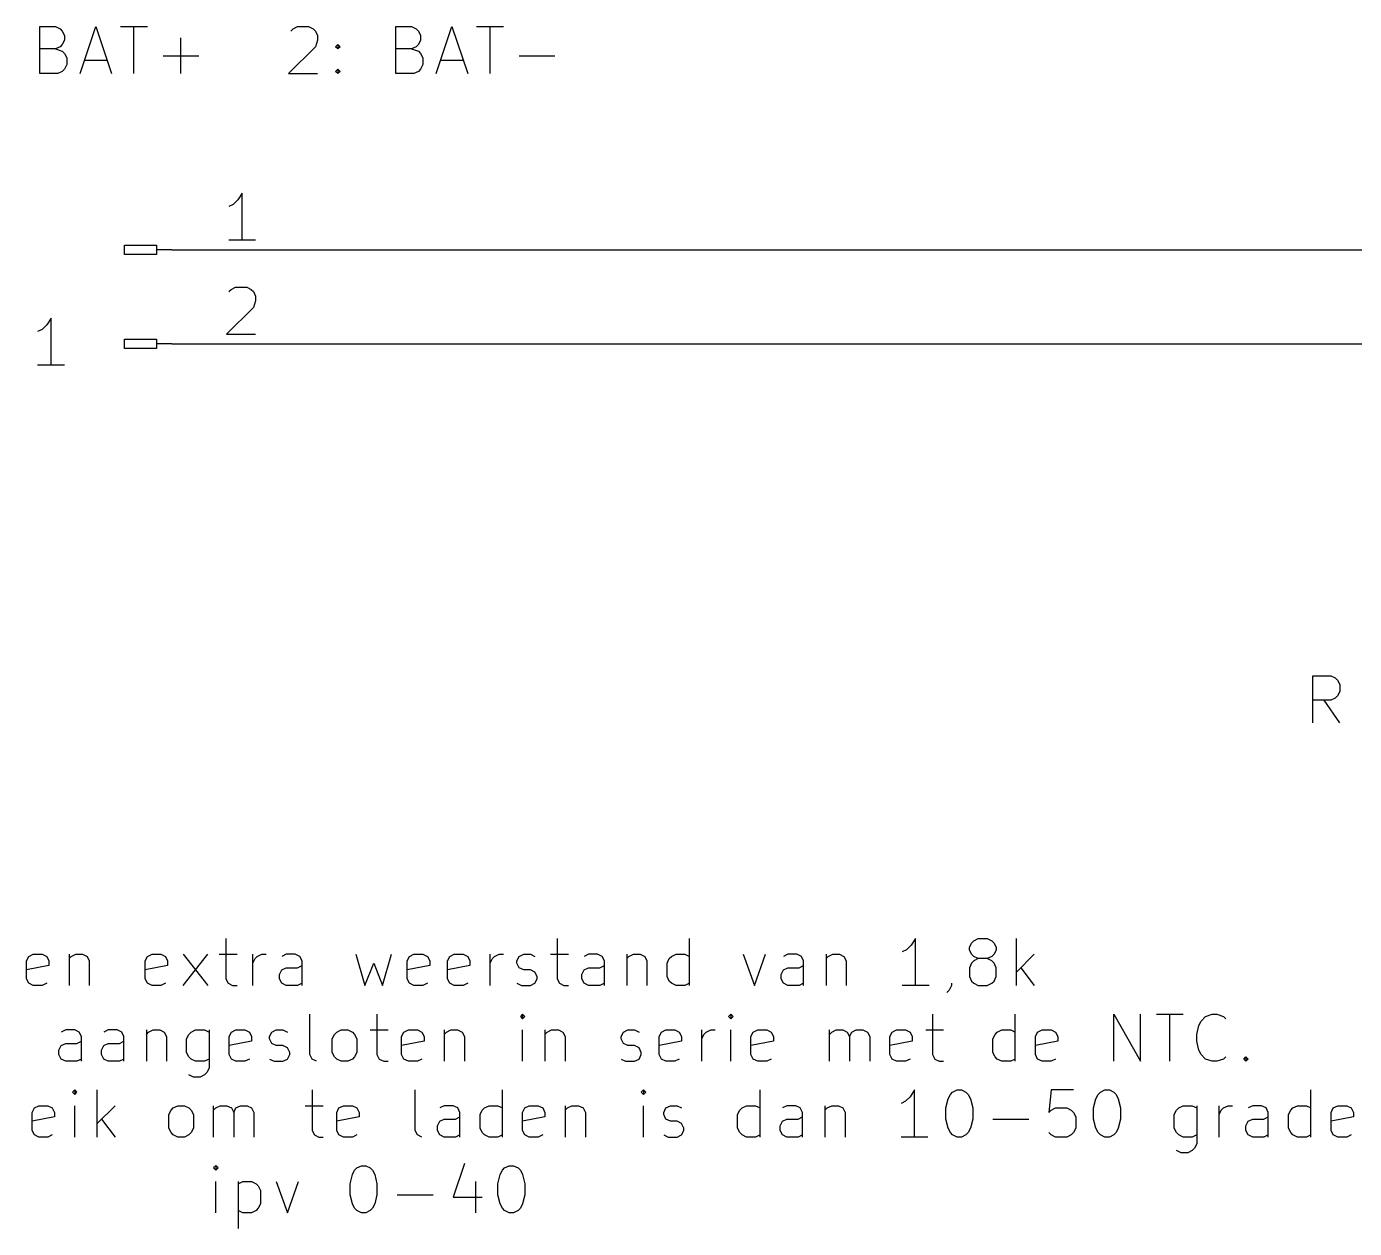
# Model space of a CAD drawing. Extents: x 0.4 to 11.3, y -7.9 to -0.4.
# Drawn here: x 2.646 to 4.057, y -5.59 to -4.313 of the extents above; entities that cross this region are included whole.
import ezdxf

# ---------------------------------------------------------------- set-up
doc = ezdxf.new("R2010")
doc.units = 0
doc.header["$MEASUREMENT"] = 0
for name, color, linetype in [('BLUE3', 171, 'CONTINUOUS'), ('CYAN2', 4, 'CONTINUOUS'), ('GREEN2', 3, 'CONTINUOUS'), ('RED2', 1, 'CONTINUOUS')]:
    doc.layers.add(name, color=color, linetype=linetype)

msp = doc.modelspace()

# ---------------------------------------------------------------- linework, layer by layer
at = {"layer": 'BLUE3', "linetype": 'CONTINUOUS'}
for p, q in [((2.8576, -5.2822), (2.8576, -5.3251)), ((3.21, -5.2822), (3.21, -5.3251)), ((3.3505, -5.3322), (3.3505, -5.2822)), ((3.5814, -5.2941), (3.5767, -5.2965)), ((3.5862, -5.2894), (3.5814, -5.2941)), ((3.5909, -5.2822), (3.5862, -5.2894)), ((3.5909, -5.3322), (3.5909, -5.2822)), ((3.6481, -5.2917), (3.6505, -5.287)), ((3.6481, -5.2941), (3.6481, -5.2917)), ((3.6505, -5.2989), (3.6481, -5.2941)), ((3.6505, -5.287), (3.6529, -5.2846)), ((3.6529, -5.2846), (3.6576, -5.2822)), ((3.6576, -5.2822), (3.6671, -5.2822)), ((3.6671, -5.2822), (3.6719, -5.2846)), ((3.6719, -5.2846), (3.6743, -5.287)), ((3.6743, -5.287), (3.6767, -5.2917)), ((3.6767, -5.2941), (3.6743, -5.2989)), ((3.6767, -5.2917), (3.6767, -5.2941)), ((3.6981, -5.3322), (3.6981, -5.2822)), ((2.6457, -5.306), (2.6481, -5.3013)), ((2.6457, -5.3251), (2.6457, -5.306)), ((2.6481, -5.3013), (2.6529, -5.2989)), ((2.6529, -5.2989), (2.6624, -5.2989)), ((2.6624, -5.2989), (2.6671, -5.3013)), ((2.6671, -5.3013), (2.6695, -5.306)), ((2.6695, -5.306), (2.6695, -5.3108)), ((2.691, -5.2989), (2.691, -5.3322)), ((2.691, -5.3036), (2.6933, -5.3013)), ((2.6933, -5.3013), (2.6981, -5.2989)), ((2.6981, -5.2989), (2.7052, -5.2989)), ((2.7052, -5.2989), (2.71, -5.3013)), ((2.71, -5.3013), (2.7124, -5.306)), ((2.7124, -5.306), (2.7124, -5.3322)), ((2.7719, -5.306), (2.7743, -5.3013)), ((2.7719, -5.3251), (2.7719, -5.306)), ((2.7743, -5.3013), (2.7791, -5.2989)), ((2.7791, -5.2989), (2.7886, -5.2989)), ((2.7886, -5.2989), (2.7933, -5.3013)), ((2.7933, -5.3013), (2.7957, -5.306)), ((2.7957, -5.306), (2.7957, -5.3108)), ((2.8124, -5.3322), (2.8386, -5.2989)), ((2.8124, -5.2989), (2.8386, -5.3322)), ((2.8505, -5.2989), (2.8695, -5.2989)), ((2.8862, -5.3322), (2.8862, -5.2989)), ((2.8862, -5.3084), (2.8886, -5.3036)), ((2.8886, -5.3036), (2.891, -5.3013)), ((2.891, -5.3013), (2.8957, -5.2989)), ((2.8957, -5.2989), (2.9005, -5.2989)), ((2.9219, -5.2989), (2.9171, -5.3013)), ((2.9314, -5.2989), (2.9219, -5.2989)), ((2.9362, -5.3013), (2.9314, -5.2989)), ((2.9386, -5.306), (2.9362, -5.3013)), ((2.9386, -5.3322), (2.9386, -5.306)), ((2.9957, -5.2989), (3.0052, -5.3322)), ((3.0243, -5.3322), (3.0338, -5.2989)), ((3.0505, -5.306), (3.0529, -5.3013)), ((3.0505, -5.3251), (3.0505, -5.306)), ((3.0529, -5.3013), (3.0576, -5.2989)), ((3.0576, -5.2989), (3.0671, -5.2989)), ((3.0671, -5.2989), (3.0719, -5.3013)), ((3.0719, -5.3013), (3.0743, -5.306)), ((3.0743, -5.306), (3.0743, -5.3108)), ((3.0933, -5.306), (3.0957, -5.3013)), ((3.0933, -5.3251), (3.0933, -5.306)), ((3.0957, -5.3013), (3.1005, -5.2989)), ((3.1005, -5.2989), (3.11, -5.2989)), ((3.11, -5.2989), (3.1148, -5.3013)), ((3.1148, -5.3013), (3.1171, -5.306)), ((3.1171, -5.306), (3.1171, -5.3108)), ((3.1386, -5.3322), (3.1386, -5.2989)), ((3.1386, -5.3084), (3.141, -5.3036)), ((3.141, -5.3036), (3.1433, -5.3013)), ((3.1433, -5.3013), (3.1481, -5.2989)), ((3.1481, -5.2989), (3.1529, -5.2989)), ((3.1671, -5.306), (3.1695, -5.3013)), ((3.1671, -5.3084), (3.1671, -5.306)), ((3.1695, -5.3013), (3.1743, -5.2989)), ((3.1743, -5.2989), (3.1814, -5.2989)), ((3.1814, -5.2989), (3.1862, -5.3013)), ((3.2029, -5.2989), (3.2219, -5.2989)), ((3.2433, -5.2989), (3.2386, -5.3013)), ((3.2529, -5.2989), (3.2433, -5.2989)), ((3.2576, -5.3013), (3.2529, -5.2989)), ((3.26, -5.306), (3.2576, -5.3013)), ((3.26, -5.3322), (3.26, -5.306)), ((3.2838, -5.2989), (3.2838, -5.3322)), ((3.2838, -5.3036), (3.2862, -5.3013)), ((3.2862, -5.3013), (3.291, -5.2989)), ((3.291, -5.2989), (3.2981, -5.2989)), ((3.2981, -5.2989), (3.3029, -5.3013)), ((3.3029, -5.3013), (3.3052, -5.306)), ((3.3052, -5.306), (3.3052, -5.3322)), ((3.3267, -5.3084), (3.329, -5.3036)), ((3.329, -5.3036), (3.3314, -5.3013)), ((3.3314, -5.3013), (3.3362, -5.2989)), ((3.3362, -5.2989), (3.3457, -5.2989)), ((3.3457, -5.2989), (3.3505, -5.3013)), ((3.4076, -5.2989), (3.4195, -5.3322)), ((3.4195, -5.3322), (3.4314, -5.2989)), ((3.4552, -5.2989), (3.4505, -5.3013)), ((3.4648, -5.2989), (3.4552, -5.2989)), ((3.4695, -5.3013), (3.4648, -5.2989)), ((3.4719, -5.306), (3.4695, -5.3013)), ((3.4719, -5.3322), (3.4719, -5.306)), ((3.4957, -5.2989), (3.4957, -5.3322)), ((3.4957, -5.3036), (3.4981, -5.3013)), ((3.4981, -5.3013), (3.5029, -5.2989)), ((3.5029, -5.2989), (3.51, -5.2989)), ((3.51, -5.2989), (3.5148, -5.3013)), ((3.5148, -5.3013), (3.5171, -5.306)), ((3.5171, -5.306), (3.5171, -5.3322)), ((3.6529, -5.3013), (3.6505, -5.2989)), ((3.6529, -5.306), (3.6505, -5.3084)), ((3.6576, -5.3036), (3.6529, -5.3013)), ((3.6576, -5.3036), (3.6529, -5.306)), ((3.6671, -5.3036), (3.6576, -5.3036)), ((3.6719, -5.3013), (3.6671, -5.3036)), ((3.6719, -5.306), (3.6671, -5.3036)), ((3.6743, -5.2989), (3.6719, -5.3013)), ((3.6743, -5.3084), (3.6719, -5.306)), ((3.7171, -5.2989), (3.6981, -5.3179)), ((2.6695, -5.3108), (2.6457, -5.3156)), ((2.7957, -5.3108), (2.7719, -5.3156)), ((2.9148, -5.3203), (2.9171, -5.3156)), ((2.9148, -5.3251), (2.9148, -5.3203)), ((2.9171, -5.3156), (2.9219, -5.3132)), ((2.9219, -5.3132), (2.9338, -5.3132)), ((2.9338, -5.3132), (2.9386, -5.3108)), ((3.0052, -5.3322), (3.0148, -5.3084)), ((3.0148, -5.3084), (3.0243, -5.3322)), ((3.0743, -5.3108), (3.0505, -5.3156)), ((3.1171, -5.3108), (3.0933, -5.3156)), ((3.1695, -5.3132), (3.1671, -5.3084)), ((3.1743, -5.3156), (3.1695, -5.3132)), ((3.1814, -5.3156), (3.1743, -5.3156)), ((3.1862, -5.3179), (3.1814, -5.3156)), ((3.1886, -5.3227), (3.1862, -5.3179)), ((3.2362, -5.3203), (3.2386, -5.3156)), ((3.2362, -5.3251), (3.2362, -5.3203)), ((3.2386, -5.3156), (3.2433, -5.3132)), ((3.2433, -5.3132), (3.2552, -5.3132)), ((3.2552, -5.3132), (3.26, -5.3108)), ((3.3267, -5.3227), (3.3267, -5.3084)), ((3.4481, -5.3203), (3.4505, -5.3156)), ((3.4481, -5.3251), (3.4481, -5.3203)), ((3.4505, -5.3156), (3.4552, -5.3132)), ((3.4552, -5.3132), (3.4671, -5.3132)), ((3.4671, -5.3132), (3.4719, -5.3108)), ((3.6505, -5.3084), (3.6481, -5.3132)), ((3.6481, -5.3132), (3.6481, -5.3227)), ((3.6767, -5.3132), (3.6743, -5.3084)), ((3.6767, -5.3227), (3.6767, -5.3132)), ((3.7029, -5.3132), (3.7171, -5.3322)), ((2.6481, -5.3298), (2.6457, -5.3251)), ((2.6529, -5.3322), (2.6481, -5.3298)), ((2.6624, -5.3322), (2.6529, -5.3322)), ((2.6671, -5.3298), (2.6624, -5.3322)), ((2.7743, -5.3298), (2.7719, -5.3251)), ((2.7791, -5.3322), (2.7743, -5.3298)), ((2.7886, -5.3322), (2.7791, -5.3322)), ((2.7933, -5.3298), (2.7886, -5.3322)), ((2.8576, -5.3251), (2.86, -5.3298)), ((2.86, -5.3298), (2.8648, -5.3322)), ((2.8648, -5.3322), (2.8695, -5.3322)), ((2.9171, -5.3298), (2.9148, -5.3251)), ((2.9219, -5.3322), (2.9171, -5.3298)), ((2.9338, -5.3322), (2.9219, -5.3322)), ((2.9386, -5.3298), (2.9338, -5.3322)), ((3.0529, -5.3298), (3.0505, -5.3251)), ((3.0576, -5.3322), (3.0529, -5.3298)), ((3.0671, -5.3322), (3.0576, -5.3322)), ((3.0719, -5.3298), (3.0671, -5.3322)), ((3.0957, -5.3298), (3.0933, -5.3251)), ((3.1005, -5.3322), (3.0957, -5.3298)), ((3.11, -5.3322), (3.1005, -5.3322)), ((3.1148, -5.3298), (3.11, -5.3322)), ((3.1671, -5.3298), (3.1719, -5.3322)), ((3.1719, -5.3322), (3.1814, -5.3322)), ((3.1814, -5.3322), (3.1862, -5.3298)), ((3.1862, -5.3298), (3.1886, -5.3251)), ((3.1886, -5.3251), (3.1886, -5.3227)), ((3.21, -5.3251), (3.2124, -5.3298)), ((3.2124, -5.3298), (3.2171, -5.3322)), ((3.2171, -5.3322), (3.2219, -5.3322)), ((3.2386, -5.3298), (3.2362, -5.3251)), ((3.2433, -5.3322), (3.2386, -5.3298)), ((3.2552, -5.3322), (3.2433, -5.3322)), ((3.26, -5.3298), (3.2552, -5.3322)), ((3.329, -5.3275), (3.3267, -5.3227)), ((3.3314, -5.3298), (3.329, -5.3275)), ((3.3362, -5.3322), (3.3314, -5.3298)), ((3.3457, -5.3322), (3.3362, -5.3322)), ((3.3505, -5.3298), (3.3457, -5.3322)), ((3.4505, -5.3298), (3.4481, -5.3251)), ((3.4552, -5.3322), (3.4505, -5.3298)), ((3.4671, -5.3322), (3.4552, -5.3322)), ((3.4719, -5.3298), (3.4671, -5.3322)), ((3.6052, -5.3322), (3.5767, -5.3322)), ((3.629, -5.3322), (3.6267, -5.337)), ((3.629, -5.3298), (3.629, -5.3322)), ((3.6481, -5.3227), (3.6505, -5.3275)), ((3.6505, -5.3275), (3.6529, -5.3298)), ((3.6529, -5.3298), (3.6576, -5.3322)), ((3.6576, -5.3322), (3.6671, -5.3322)), ((3.6671, -5.3322), (3.6719, -5.3298)), ((3.6719, -5.3298), (3.6743, -5.3275)), ((3.6743, -5.3275), (3.6767, -5.3227)), ((3.6267, -5.337), (3.6243, -5.3394)), ((2.9469, -5.4056), (2.9469, -5.3627)), ((3.0183, -5.3627), (3.0183, -5.4056)), ((3.1731, -5.3627), (3.1707, -5.3651)), ((3.1755, -5.3651), (3.1731, -5.3627)), ((3.1731, -5.3627), (3.1731, -5.3675)), ((3.3945, -5.3627), (3.3921, -5.3651)), ((3.3969, -5.3651), (3.3945, -5.3627)), ((3.3945, -5.3627), (3.3945, -5.3675)), ((3.6088, -5.3627), (3.6088, -5.4056)), ((3.6969, -5.4127), (3.6969, -5.3627)), ((3.8017, -5.4127), (3.8017, -5.3627)), ((3.8017, -5.3627), (3.8302, -5.4127)), ((3.8302, -5.4127), (3.8302, -5.3627)), ((3.8469, -5.3627), (3.8755, -5.3627)), ((3.8612, -5.4127), (3.8612, -5.3627)), ((3.8993, -5.3651), (3.9064, -5.3627)), ((3.9064, -5.3627), (3.9112, -5.3627)), ((3.9112, -5.3627), (3.9183, -5.3651)), ((3.1707, -5.3651), (3.1731, -5.3675)), ((3.1731, -5.3675), (3.1755, -5.3651)), ((3.3921, -5.3651), (3.3945, -5.3675)), ((3.3945, -5.3675), (3.3969, -5.3651)), ((3.8898, -5.3841), (3.8921, -5.3746)), ((3.8921, -5.3746), (3.8945, -5.3699)), ((3.8945, -5.3699), (3.8993, -5.3651)), ((3.9183, -5.3651), (3.9207, -5.3675)), ((2.6874, -5.3794), (2.6826, -5.3818)), ((2.6969, -5.3794), (2.6874, -5.3794)), ((2.7017, -5.3818), (2.6969, -5.3794)), ((2.6993, -5.3937), (2.704, -5.3913)), ((2.704, -5.3865), (2.7017, -5.3818)), ((2.704, -5.4127), (2.704, -5.3865)), ((2.7326, -5.3794), (2.7279, -5.3818)), ((2.7421, -5.3794), (2.7326, -5.3794)), ((2.7469, -5.3818), (2.7421, -5.3794)), ((2.7445, -5.3937), (2.7493, -5.3913)), ((2.7493, -5.3865), (2.7469, -5.3818)), ((2.7493, -5.4127), (2.7493, -5.3865)), ((2.7731, -5.3794), (2.7731, -5.4127)), ((2.7731, -5.3841), (2.7755, -5.3818)), ((2.7755, -5.3818), (2.7802, -5.3794)), ((2.7802, -5.3794), (2.7874, -5.3794)), ((2.7874, -5.3794), (2.7921, -5.3818)), ((2.7921, -5.3818), (2.7945, -5.3865)), ((2.7945, -5.3865), (2.7945, -5.4127)), ((2.8159, -5.3889), (2.8183, -5.3841)), ((2.8159, -5.4032), (2.8159, -5.3889)), ((2.8183, -5.3841), (2.8207, -5.3818)), ((2.8207, -5.3818), (2.8255, -5.3794)), ((2.8255, -5.3794), (2.835, -5.3794)), ((2.835, -5.3794), (2.8398, -5.3818)), ((2.8398, -5.3794), (2.8398, -5.4199)), ((2.8612, -5.3865), (2.8636, -5.3818)), ((2.8612, -5.4056), (2.8612, -5.3865)), ((2.885, -5.3913), (2.8612, -5.396)), ((2.8636, -5.3818), (2.8683, -5.3794)), ((2.8683, -5.3794), (2.8779, -5.3794)), ((2.8779, -5.3794), (2.8826, -5.3818)), ((2.8826, -5.3818), (2.885, -5.3865)), ((2.885, -5.3865), (2.885, -5.3913)), ((2.904, -5.3865), (2.9064, -5.3818)), ((2.904, -5.3889), (2.904, -5.3865)), ((2.9064, -5.3937), (2.904, -5.3889)), ((2.9064, -5.3818), (2.9112, -5.3794)), ((2.9112, -5.3794), (2.9183, -5.3794)), ((2.9183, -5.3794), (2.9231, -5.3818)), ((2.9707, -5.3889), (2.9731, -5.3841)), ((2.9707, -5.4032), (2.9707, -5.3889)), ((2.9731, -5.3841), (2.9755, -5.3818)), ((2.9755, -5.3818), (2.9802, -5.3794)), ((2.9802, -5.3794), (2.9874, -5.3794)), ((2.9874, -5.3794), (2.9921, -5.3818)), ((2.9921, -5.3818), (2.9945, -5.3841)), ((2.9945, -5.3841), (2.9969, -5.3889)), ((2.9969, -5.3889), (2.9969, -5.4032)), ((3.0112, -5.3794), (3.0302, -5.3794)), ((3.0445, -5.3865), (3.0469, -5.3818)), ((3.0445, -5.4056), (3.0445, -5.3865)), ((3.0683, -5.3913), (3.0445, -5.396)), ((3.0469, -5.3818), (3.0517, -5.3794)), ((3.0517, -5.3794), (3.0612, -5.3794)), ((3.0612, -5.3794), (3.0659, -5.3818)), ((3.0659, -5.3818), (3.0683, -5.3865)), ((3.0683, -5.3865), (3.0683, -5.3913)), ((3.0898, -5.3794), (3.0898, -5.4127)), ((3.0898, -5.3841), (3.0921, -5.3818)), ((3.0921, -5.3818), (3.0969, -5.3794)), ((3.0969, -5.3794), (3.104, -5.3794)), ((3.104, -5.3794), (3.1088, -5.3818)), ((3.1088, -5.3818), (3.1112, -5.3865)), ((3.1112, -5.3865), (3.1112, -5.4127)), ((3.1731, -5.4127), (3.1731, -5.3794)), ((3.1969, -5.3794), (3.1969, -5.4127)), ((3.1969, -5.3841), (3.1993, -5.3818)), ((3.1993, -5.3818), (3.204, -5.3794)), ((3.204, -5.3794), (3.2112, -5.3794)), ((3.2112, -5.3794), (3.2159, -5.3818)), ((3.2159, -5.3818), (3.2183, -5.3865)), ((3.2183, -5.3865), (3.2183, -5.4127)), ((3.2778, -5.3865), (3.2802, -5.3818)), ((3.2778, -5.3889), (3.2778, -5.3865)), ((3.2802, -5.3937), (3.2778, -5.3889)), ((3.2802, -5.3818), (3.285, -5.3794)), ((3.285, -5.3794), (3.2921, -5.3794)), ((3.2921, -5.3794), (3.2969, -5.3818)), ((3.3183, -5.3865), (3.3207, -5.3818)), ((3.3183, -5.4056), (3.3183, -5.3865)), ((3.3421, -5.3913), (3.3183, -5.396)), ((3.3207, -5.3818), (3.3255, -5.3794)), ((3.3255, -5.3794), (3.335, -5.3794)), ((3.335, -5.3794), (3.3397, -5.3818)), ((3.3397, -5.3818), (3.3421, -5.3865)), ((3.3421, -5.3865), (3.3421, -5.3913)), ((3.3636, -5.4127), (3.3636, -5.3794)), ((3.3636, -5.3889), (3.3659, -5.3841)), ((3.3659, -5.3841), (3.3683, -5.3818)), ((3.3683, -5.3818), (3.3731, -5.3794)), ((3.3731, -5.3794), (3.3778, -5.3794)), ((3.3945, -5.4127), (3.3945, -5.3794)), ((3.4159, -5.3865), (3.4183, -5.3818)), ((3.4159, -5.4056), (3.4159, -5.3865)), ((3.4398, -5.3913), (3.4159, -5.396)), ((3.4183, -5.3818), (3.4231, -5.3794)), ((3.4231, -5.3794), (3.4326, -5.3794)), ((3.4326, -5.3794), (3.4374, -5.3818)), ((3.4374, -5.3818), (3.4398, -5.3865)), ((3.4398, -5.3865), (3.4398, -5.3913)), ((3.4993, -5.4127), (3.4993, -5.3794)), ((3.4993, -5.3841), (3.5017, -5.3818)), ((3.5017, -5.3818), (3.5064, -5.3794)), ((3.5064, -5.3794), (3.5136, -5.3794)), ((3.5136, -5.3794), (3.5183, -5.3818)), ((3.5183, -5.3818), (3.5207, -5.3865)), ((3.5207, -5.3865), (3.5231, -5.3818)), ((3.5207, -5.3865), (3.5207, -5.4127)), ((3.5231, -5.3818), (3.5278, -5.3794)), ((3.5278, -5.3794), (3.535, -5.3794)), ((3.535, -5.3794), (3.5398, -5.3818)), ((3.5398, -5.3818), (3.5421, -5.3865)), ((3.5421, -5.3865), (3.5421, -5.4127)), ((3.5636, -5.3865), (3.5659, -5.3818)), ((3.5636, -5.4056), (3.5636, -5.3865)), ((3.5874, -5.3913), (3.5636, -5.396)), ((3.5659, -5.3818), (3.5707, -5.3794)), ((3.5707, -5.3794), (3.5802, -5.3794)), ((3.5802, -5.3794), (3.585, -5.3818)), ((3.585, -5.3818), (3.5874, -5.3865)), ((3.5874, -5.3865), (3.5874, -5.3913)), ((3.6017, -5.3794), (3.6207, -5.3794)), ((3.6731, -5.3889), (3.6755, -5.3841)), ((3.6731, -5.4032), (3.6731, -5.3889)), ((3.6755, -5.3841), (3.6778, -5.3818)), ((3.6778, -5.3818), (3.6826, -5.3794)), ((3.6826, -5.3794), (3.6921, -5.3794)), ((3.6921, -5.3794), (3.6969, -5.3818)), ((3.7183, -5.3865), (3.7207, -5.3818)), ((3.7183, -5.4056), (3.7183, -5.3865)), ((3.7421, -5.3913), (3.7183, -5.396)), ((3.7207, -5.3818), (3.7255, -5.3794)), ((3.7255, -5.3794), (3.735, -5.3794)), ((3.735, -5.3794), (3.7397, -5.3818)), ((3.7397, -5.3818), (3.7421, -5.3865)), ((3.7421, -5.3865), (3.7421, -5.3913)), ((3.8898, -5.3913), (3.8898, -5.3841)), ((3.8921, -5.4008), (3.8898, -5.3913)), ((2.6802, -5.4008), (2.6826, -5.396)), ((2.6802, -5.4056), (2.6802, -5.4008)), ((2.6826, -5.4103), (2.6802, -5.4056)), ((2.6826, -5.396), (2.6874, -5.3937)), ((2.6874, -5.3937), (2.6993, -5.3937)), ((2.7255, -5.4008), (2.7279, -5.396)), ((2.7255, -5.4056), (2.7255, -5.4008)), ((2.7279, -5.4103), (2.7255, -5.4056)), ((2.7279, -5.396), (2.7326, -5.3937)), ((2.7326, -5.3937), (2.7445, -5.3937)), ((2.8183, -5.408), (2.8159, -5.4032)), ((2.8636, -5.4103), (2.8612, -5.4056)), ((2.9112, -5.396), (2.9064, -5.3937)), ((2.9183, -5.396), (2.9112, -5.396)), ((2.9231, -5.3984), (2.9183, -5.396)), ((2.9255, -5.4032), (2.9231, -5.3984)), ((2.9231, -5.4103), (2.9255, -5.4056)), ((2.9255, -5.4056), (2.9255, -5.4032)), ((2.9493, -5.4103), (2.9469, -5.4056)), ((2.9731, -5.408), (2.9707, -5.4032)), ((2.9969, -5.4032), (2.9945, -5.408)), ((3.0183, -5.4056), (3.0207, -5.4103)), ((3.0469, -5.4103), (3.0445, -5.4056)), ((3.285, -5.396), (3.2802, -5.3937)), ((3.2921, -5.396), (3.285, -5.396)), ((3.2969, -5.3984), (3.2921, -5.396)), ((3.2993, -5.4032), (3.2969, -5.3984)), ((3.2969, -5.4103), (3.2993, -5.4056)), ((3.2993, -5.4056), (3.2993, -5.4032)), ((3.3207, -5.4103), (3.3183, -5.4056)), ((3.4183, -5.4103), (3.4159, -5.4056)), ((3.5659, -5.4103), (3.5636, -5.4056)), ((3.6088, -5.4056), (3.6112, -5.4103)), ((3.6755, -5.408), (3.6731, -5.4032)), ((3.7207, -5.4103), (3.7183, -5.4056)), ((3.8945, -5.4056), (3.8921, -5.4008)), ((3.8993, -5.4103), (3.8945, -5.4056)), ((2.6874, -5.4127), (2.6826, -5.4103)), ((2.6993, -5.4127), (2.6874, -5.4127)), ((2.704, -5.4103), (2.6993, -5.4127)), ((2.7326, -5.4127), (2.7279, -5.4103)), ((2.7445, -5.4127), (2.7326, -5.4127)), ((2.7493, -5.4103), (2.7445, -5.4127)), ((2.8207, -5.4103), (2.8183, -5.408)), ((2.8255, -5.4127), (2.8207, -5.4103)), ((2.835, -5.4127), (2.8255, -5.4127)), ((2.8398, -5.4103), (2.835, -5.4127)), ((2.8398, -5.4199), (2.8374, -5.4246)), ((2.8683, -5.4127), (2.8636, -5.4103)), ((2.8779, -5.4127), (2.8683, -5.4127)), ((2.8826, -5.4103), (2.8779, -5.4127)), ((2.904, -5.4103), (2.9088, -5.4127)), ((2.9088, -5.4127), (2.9183, -5.4127)), ((2.9183, -5.4127), (2.9231, -5.4103)), ((2.954, -5.4127), (2.9493, -5.4103)), ((2.9755, -5.4103), (2.9731, -5.408)), ((2.9802, -5.4127), (2.9755, -5.4103)), ((2.9874, -5.4127), (2.9802, -5.4127)), ((2.9921, -5.4103), (2.9874, -5.4127)), ((2.9945, -5.408), (2.9921, -5.4103)), ((3.0207, -5.4103), (3.0255, -5.4127)), ((3.0255, -5.4127), (3.0302, -5.4127)), ((3.0517, -5.4127), (3.0469, -5.4103)), ((3.0612, -5.4127), (3.0517, -5.4127)), ((3.0659, -5.4103), (3.0612, -5.4127)), ((3.2778, -5.4103), (3.2826, -5.4127)), ((3.2826, -5.4127), (3.2921, -5.4127)), ((3.2921, -5.4127), (3.2969, -5.4103)), ((3.3255, -5.4127), (3.3207, -5.4103)), ((3.335, -5.4127), (3.3255, -5.4127)), ((3.3397, -5.4103), (3.335, -5.4127)), ((3.4231, -5.4127), (3.4183, -5.4103)), ((3.4326, -5.4127), (3.4231, -5.4127)), ((3.4374, -5.4103), (3.4326, -5.4127)), ((3.5707, -5.4127), (3.5659, -5.4103)), ((3.5802, -5.4127), (3.5707, -5.4127)), ((3.585, -5.4103), (3.5802, -5.4127)), ((3.6112, -5.4103), (3.6159, -5.4127)), ((3.6159, -5.4127), (3.6207, -5.4127)), ((3.6778, -5.4103), (3.6755, -5.408)), ((3.6826, -5.4127), (3.6778, -5.4103)), ((3.6921, -5.4127), (3.6826, -5.4127)), ((3.6969, -5.4103), (3.6921, -5.4127)), ((3.7255, -5.4127), (3.7207, -5.4103)), ((3.735, -5.4127), (3.7255, -5.4127)), ((3.7397, -5.4103), (3.735, -5.4127)), ((3.9064, -5.4127), (3.8993, -5.4103)), ((3.9112, -5.4127), (3.9064, -5.4127)), ((3.9183, -5.4103), (3.9112, -5.4127)), ((3.9207, -5.408), (3.9183, -5.4103)), ((3.9398, -5.4103), (3.9421, -5.408)), ((3.9421, -5.4127), (3.9398, -5.4103)), ((3.9421, -5.408), (3.9445, -5.4103)), ((3.9421, -5.408), (3.9421, -5.4127)), ((3.9445, -5.4103), (3.9421, -5.4127)), ((2.8231, -5.4294), (2.8183, -5.427)), ((2.8302, -5.4294), (2.8231, -5.4294)), ((2.835, -5.427), (2.8302, -5.4294)), ((2.8374, -5.4246), (2.835, -5.427)), ((2.6969, -5.4432), (2.6945, -5.4456)), ((2.6945, -5.4456), (2.6969, -5.448)), ((2.6993, -5.4456), (2.6969, -5.4432)), ((2.6969, -5.4432), (2.6969, -5.448)), ((2.6969, -5.448), (2.6993, -5.4456)), ((2.7207, -5.4932), (2.7207, -5.4432)), ((2.9493, -5.4432), (2.9493, -5.4861)), ((3.0588, -5.4861), (3.0588, -5.4432)), ((3.1517, -5.4932), (3.1517, -5.4432)), ((3.3017, -5.4432), (3.2993, -5.4456)), ((3.2993, -5.4456), (3.3017, -5.448)), ((3.304, -5.4456), (3.3017, -5.4432)), ((3.3017, -5.4432), (3.3017, -5.448)), ((3.3017, -5.448), (3.304, -5.4456)), ((3.4255, -5.4932), (3.4255, -5.4432)), ((3.5898, -5.4432), (3.585, -5.4504)), ((3.5898, -5.4932), (3.5898, -5.4432)), ((3.6255, -5.4527), (3.6279, -5.448)), ((3.6279, -5.448), (3.6302, -5.4456)), ((3.6302, -5.4456), (3.635, -5.4432)), ((3.635, -5.4432), (3.6398, -5.4432)), ((3.6398, -5.4432), (3.6445, -5.4456)), ((3.6445, -5.4456), (3.6469, -5.448)), ((3.6469, -5.448), (3.6493, -5.4527)), ((3.735, -5.4432), (3.7326, -5.467)), ((3.7588, -5.4432), (3.735, -5.4432)), ((3.7826, -5.4527), (3.785, -5.448)), ((3.785, -5.448), (3.7874, -5.4456)), ((3.7874, -5.4456), (3.7921, -5.4432)), ((3.7921, -5.4432), (3.7969, -5.4432)), ((3.7969, -5.4432), (3.8017, -5.4456)), ((3.8017, -5.4456), (3.804, -5.448)), ((3.804, -5.448), (3.8064, -5.4527)), ((4.0112, -5.4932), (4.0112, -5.4432)), ((2.6517, -5.467), (2.6541, -5.4623)), ((2.6541, -5.4623), (2.6588, -5.4599)), ((2.6588, -5.4599), (2.6683, -5.4599)), ((2.6683, -5.4599), (2.6731, -5.4623)), ((2.6731, -5.4623), (2.6755, -5.467)), ((2.6969, -5.4932), (2.6969, -5.4599)), ((2.7398, -5.4599), (2.7207, -5.4789)), ((2.7993, -5.4646), (2.8017, -5.4623)), ((2.8017, -5.4623), (2.8064, -5.4599)), ((2.8064, -5.4599), (2.8136, -5.4599)), ((2.8136, -5.4599), (2.8183, -5.4623)), ((2.8183, -5.4623), (2.8207, -5.4646)), ((2.8445, -5.4932), (2.8445, -5.4599)), ((2.8445, -5.4646), (2.8469, -5.4623)), ((2.8469, -5.4623), (2.8517, -5.4599)), ((2.8517, -5.4599), (2.8588, -5.4599)), ((2.8588, -5.4599), (2.8636, -5.4623)), ((2.8636, -5.4623), (2.866, -5.467)), ((2.866, -5.467), (2.8683, -5.4623)), ((2.8683, -5.4623), (2.8731, -5.4599)), ((2.8731, -5.4599), (2.8802, -5.4599)), ((2.8802, -5.4599), (2.885, -5.4623)), ((2.885, -5.4623), (2.8874, -5.467)), ((2.9421, -5.4599), (2.9612, -5.4599)), ((2.9755, -5.467), (2.9779, -5.4623)), ((2.9779, -5.4623), (2.9826, -5.4599)), ((2.9826, -5.4599), (2.9921, -5.4599)), ((2.9921, -5.4599), (2.9969, -5.4623)), ((2.9969, -5.4623), (2.9993, -5.467)), ((3.0898, -5.4599), (3.085, -5.4623)), ((3.0993, -5.4599), (3.0898, -5.4599)), ((3.1041, -5.4623), (3.0993, -5.4599)), ((3.1064, -5.467), (3.1041, -5.4623)), ((3.1302, -5.4646), (3.1326, -5.4623)), ((3.1326, -5.4623), (3.1374, -5.4599)), ((3.1374, -5.4599), (3.1469, -5.4599)), ((3.1469, -5.4599), (3.1517, -5.4623)), ((3.1731, -5.467), (3.1755, -5.4623)), ((3.1755, -5.4623), (3.1802, -5.4599)), ((3.1802, -5.4599), (3.1898, -5.4599)), ((3.1898, -5.4599), (3.1945, -5.4623)), ((3.1945, -5.4623), (3.1969, -5.467)), ((3.2183, -5.4599), (3.2183, -5.4932)), ((3.2183, -5.4646), (3.2207, -5.4623)), ((3.2207, -5.4623), (3.2255, -5.4599)), ((3.2255, -5.4599), (3.2326, -5.4599)), ((3.2326, -5.4599), (3.2374, -5.4623)), ((3.2374, -5.4623), (3.2398, -5.467)), ((3.3017, -5.4932), (3.3017, -5.4599)), ((3.3231, -5.467), (3.3255, -5.4623)), ((3.3255, -5.4623), (3.3302, -5.4599)), ((3.3302, -5.4599), (3.3374, -5.4599)), ((3.3374, -5.4599), (3.3421, -5.4623)), ((3.404, -5.4646), (3.4064, -5.4623)), ((3.4064, -5.4623), (3.4112, -5.4599)), ((3.4112, -5.4599), (3.4207, -5.4599)), ((3.4207, -5.4599), (3.4255, -5.4623)), ((3.454, -5.4599), (3.4493, -5.4623)), ((3.4636, -5.4599), (3.454, -5.4599)), ((3.4683, -5.4623), (3.4636, -5.4599)), ((3.4707, -5.467), (3.4683, -5.4623)), ((3.4945, -5.4599), (3.4945, -5.4932)), ((3.4945, -5.4646), (3.4969, -5.4623)), ((3.4969, -5.4623), (3.5017, -5.4599)), ((3.5017, -5.4599), (3.5088, -5.4599)), ((3.5088, -5.4599), (3.5136, -5.4623)), ((3.5136, -5.4623), (3.5159, -5.467)), ((3.5802, -5.4551), (3.5755, -5.4575)), ((3.585, -5.4504), (3.5802, -5.4551)), ((3.6231, -5.4623), (3.6255, -5.4527)), ((3.6231, -5.4742), (3.6231, -5.4623)), ((3.6493, -5.4527), (3.6517, -5.4623)), ((3.6517, -5.4623), (3.6517, -5.4742)), ((3.735, -5.4646), (3.7398, -5.4623)), ((3.7398, -5.4623), (3.7517, -5.4623)), ((3.7517, -5.4623), (3.7564, -5.4646)), ((3.7802, -5.4623), (3.7826, -5.4527)), ((3.7802, -5.4742), (3.7802, -5.4623)), ((3.8064, -5.4527), (3.8088, -5.4623)), ((3.8088, -5.4623), (3.8088, -5.4742)), ((3.8683, -5.4646), (3.8707, -5.4623)), ((3.8707, -5.4623), (3.8755, -5.4599)), ((3.8755, -5.4599), (3.885, -5.4599)), ((3.885, -5.4599), (3.8898, -5.4623)), ((3.8898, -5.4599), (3.8898, -5.5004)), ((3.9136, -5.4932), (3.9136, -5.4599)), ((3.9159, -5.4646), (3.9183, -5.4623)), ((3.9183, -5.4623), (3.9231, -5.4599)), ((3.9231, -5.4599), (3.9278, -5.4599)), ((3.9493, -5.4599), (3.9445, -5.4623)), ((3.9588, -5.4599), (3.9493, -5.4599)), ((3.9636, -5.4623), (3.9588, -5.4599)), ((3.9659, -5.467), (3.9636, -5.4623)), ((3.9897, -5.4646), (3.9921, -5.4623)), ((3.9921, -5.4623), (3.9969, -5.4599)), ((3.9969, -5.4599), (4.0064, -5.4599)), ((4.0064, -5.4599), (4.0112, -5.4623)), ((4.0326, -5.467), (4.035, -5.4623)), ((4.035, -5.4623), (4.0397, -5.4599)), ((4.0397, -5.4599), (4.0493, -5.4599)), ((4.0493, -5.4599), (4.054, -5.4623)), ((4.054, -5.4623), (4.0564, -5.467)), ((2.6517, -5.4861), (2.6517, -5.467)), ((2.6755, -5.4718), (2.6517, -5.4765)), ((2.6755, -5.467), (2.6755, -5.4718)), ((2.7255, -5.4742), (2.7398, -5.4932)), ((2.7969, -5.4694), (2.7993, -5.4646)), ((2.7969, -5.4837), (2.7969, -5.4694)), ((2.8207, -5.4646), (2.8231, -5.4694)), ((2.8231, -5.4694), (2.8231, -5.4837)), ((2.866, -5.467), (2.866, -5.4932)), ((2.8874, -5.467), (2.8874, -5.4932)), ((2.9755, -5.4861), (2.9755, -5.467)), ((2.9993, -5.4718), (2.9755, -5.4765)), ((2.9993, -5.467), (2.9993, -5.4718)), ((3.0826, -5.4813), (3.085, -5.4765)), ((3.085, -5.4765), (3.0898, -5.4742)), ((3.0898, -5.4742), (3.1017, -5.4742)), ((3.1017, -5.4742), (3.1064, -5.4718)), ((3.1064, -5.4932), (3.1064, -5.467)), ((3.1279, -5.4694), (3.1302, -5.4646)), ((3.1279, -5.4837), (3.1279, -5.4694)), ((3.1731, -5.4861), (3.1731, -5.467)), ((3.1969, -5.4718), (3.1731, -5.4765)), ((3.1969, -5.467), (3.1969, -5.4718)), ((3.2398, -5.467), (3.2398, -5.4932)), ((3.3231, -5.4694), (3.3231, -5.467)), ((3.3255, -5.4742), (3.3231, -5.4694)), ((3.3302, -5.4765), (3.3255, -5.4742)), ((3.3374, -5.4765), (3.3302, -5.4765)), ((3.3421, -5.4789), (3.3374, -5.4765)), ((3.4017, -5.4694), (3.404, -5.4646)), ((3.4017, -5.4837), (3.4017, -5.4694)), ((3.4469, -5.4813), (3.4493, -5.4765)), ((3.4493, -5.4765), (3.454, -5.4742)), ((3.454, -5.4742), (3.466, -5.4742)), ((3.466, -5.4742), (3.4707, -5.4718)), ((3.4707, -5.4932), (3.4707, -5.467)), ((3.5159, -5.467), (3.5159, -5.4932)), ((3.6255, -5.4837), (3.6231, -5.4742)), ((3.6517, -5.4742), (3.6493, -5.4837)), ((3.6731, -5.4742), (3.7112, -5.4742)), ((3.7326, -5.467), (3.735, -5.4646)), ((3.7564, -5.4646), (3.7588, -5.467)), ((3.7588, -5.467), (3.7612, -5.4718)), ((3.7612, -5.4718), (3.7612, -5.4837)), ((3.7826, -5.4837), (3.7802, -5.4742)), ((3.8088, -5.4742), (3.8064, -5.4837)), ((3.8659, -5.4694), (3.8683, -5.4646)), ((3.8659, -5.4837), (3.8659, -5.4694)), ((3.9136, -5.4694), (3.9159, -5.4646)), ((3.9421, -5.4813), (3.9445, -5.4765)), ((3.9445, -5.4765), (3.9493, -5.4742)), ((3.9493, -5.4742), (3.9612, -5.4742)), ((3.9612, -5.4742), (3.9659, -5.4718)), ((3.9659, -5.4932), (3.9659, -5.467)), ((3.9874, -5.4694), (3.9897, -5.4646)), ((3.9874, -5.4837), (3.9874, -5.4694)), ((4.0326, -5.4861), (4.0326, -5.467)), ((4.0564, -5.4718), (4.0326, -5.4765)), ((4.0564, -5.467), (4.0564, -5.4718)), ((2.6541, -5.4908), (2.6517, -5.4861)), ((2.6588, -5.4932), (2.6541, -5.4908)), ((2.6731, -5.4908), (2.6683, -5.4932)), ((2.7993, -5.4884), (2.7969, -5.4837)), ((2.8017, -5.4908), (2.7993, -5.4884)), ((2.8064, -5.4932), (2.8017, -5.4908)), ((2.8183, -5.4908), (2.8136, -5.4932)), ((2.8207, -5.4884), (2.8183, -5.4908)), ((2.8231, -5.4837), (2.8207, -5.4884)), ((2.9493, -5.4861), (2.9517, -5.4908)), ((2.9517, -5.4908), (2.9564, -5.4932)), ((2.9779, -5.4908), (2.9755, -5.4861)), ((2.9826, -5.4932), (2.9779, -5.4908)), ((2.9969, -5.4908), (2.9921, -5.4932)), ((3.0612, -5.4908), (3.0588, -5.4861)), ((3.066, -5.4932), (3.0612, -5.4908)), ((3.0826, -5.4861), (3.0826, -5.4813)), ((3.085, -5.4908), (3.0826, -5.4861)), ((3.0898, -5.4932), (3.085, -5.4908)), ((3.1064, -5.4908), (3.1017, -5.4932)), ((3.1302, -5.4884), (3.1279, -5.4837)), ((3.1326, -5.4908), (3.1302, -5.4884)), ((3.1374, -5.4932), (3.1326, -5.4908)), ((3.1517, -5.4908), (3.1469, -5.4932)), ((3.1755, -5.4908), (3.1731, -5.4861)), ((3.1802, -5.4932), (3.1755, -5.4908)), ((3.1945, -5.4908), (3.1898, -5.4932)), ((3.3231, -5.4908), (3.3279, -5.4932)), ((3.3374, -5.4932), (3.3421, -5.4908)), ((3.3445, -5.4837), (3.3421, -5.4789)), ((3.3421, -5.4908), (3.3445, -5.4861)), ((3.3445, -5.4861), (3.3445, -5.4837)), ((3.404, -5.4884), (3.4017, -5.4837)), ((3.4064, -5.4908), (3.404, -5.4884)), ((3.4112, -5.4932), (3.4064, -5.4908)), ((3.4255, -5.4908), (3.4207, -5.4932)), ((3.4469, -5.4861), (3.4469, -5.4813)), ((3.4493, -5.4908), (3.4469, -5.4861)), ((3.454, -5.4932), (3.4493, -5.4908)), ((3.4707, -5.4908), (3.466, -5.4932)), ((3.6279, -5.4884), (3.6255, -5.4837)), ((3.6302, -5.4908), (3.6279, -5.4884)), ((3.635, -5.4932), (3.6302, -5.4908)), ((3.6445, -5.4908), (3.6398, -5.4932)), ((3.6469, -5.4884), (3.6445, -5.4908)), ((3.6493, -5.4837), (3.6469, -5.4884)), ((3.735, -5.4908), (3.7326, -5.4884)), ((3.7398, -5.4932), (3.735, -5.4908)), ((3.7564, -5.4908), (3.7517, -5.4932)), ((3.7588, -5.4884), (3.7564, -5.4908)), ((3.7612, -5.4837), (3.7588, -5.4884)), ((3.785, -5.4884), (3.7826, -5.4837)), ((3.7874, -5.4908), (3.785, -5.4884)), ((3.7921, -5.4932), (3.7874, -5.4908)), ((3.8017, -5.4908), (3.7969, -5.4932)), ((3.804, -5.4884), (3.8017, -5.4908)), ((3.8064, -5.4837), (3.804, -5.4884)), ((3.8683, -5.4884), (3.8659, -5.4837)), ((3.8707, -5.4908), (3.8683, -5.4884)), ((3.8755, -5.4932), (3.8707, -5.4908)), ((3.8898, -5.4908), (3.885, -5.4932)), ((3.9421, -5.4861), (3.9421, -5.4813)), ((3.9445, -5.4908), (3.9421, -5.4861)), ((3.9493, -5.4932), (3.9445, -5.4908)), ((3.9659, -5.4908), (3.9612, -5.4932)), ((3.9897, -5.4884), (3.9874, -5.4837)), ((3.9921, -5.4908), (3.9897, -5.4884)), ((3.9969, -5.4932), (3.9921, -5.4908)), ((4.0112, -5.4908), (4.0064, -5.4932)), ((4.035, -5.4908), (4.0326, -5.4861)), ((4.0397, -5.4932), (4.035, -5.4908)), ((4.054, -5.4908), (4.0493, -5.4932)), ((2.6683, -5.4932), (2.6588, -5.4932)), ((2.8136, -5.4932), (2.8064, -5.4932)), ((2.9564, -5.4932), (2.9612, -5.4932)), ((2.9921, -5.4932), (2.9826, -5.4932)), ((3.1017, -5.4932), (3.0898, -5.4932)), ((3.1469, -5.4932), (3.1374, -5.4932)), ((3.1898, -5.4932), (3.1802, -5.4932)), ((3.3279, -5.4932), (3.3374, -5.4932)), ((3.4207, -5.4932), (3.4112, -5.4932)), ((3.466, -5.4932), (3.454, -5.4932)), ((3.604, -5.4932), (3.5755, -5.4932)), ((3.6398, -5.4932), (3.635, -5.4932)), ((3.7517, -5.4932), (3.7398, -5.4932)), ((3.7969, -5.4932), (3.7921, -5.4932)), ((3.885, -5.4932), (3.8755, -5.4932)), ((3.8874, -5.5051), (3.885, -5.5075)), ((3.8898, -5.5004), (3.8874, -5.5051)), ((3.9612, -5.4932), (3.9493, -5.4932)), ((4.0064, -5.4932), (3.9969, -5.4932)), ((4.0493, -5.4932), (4.0397, -5.4932)), ((3.8731, -5.5099), (3.8683, -5.5075)), ((3.8802, -5.5099), (3.8731, -5.5099)), ((3.885, -5.5075), (3.8802, -5.5099)), ((2.8469, -5.5237), (2.8445, -5.5261)), ((2.8445, -5.5261), (2.8469, -5.5285)), ((2.8493, -5.5261), (2.8469, -5.5237)), ((2.8469, -5.5237), (2.8469, -5.5285)), ((2.8469, -5.5285), (2.8493, -5.5261)), ((2.9898, -5.5428), (2.9921, -5.5332)), ((2.9921, -5.5332), (2.9945, -5.5285)), ((2.9945, -5.5285), (2.9969, -5.5261)), ((2.9969, -5.5261), (3.0017, -5.5237)), ((3.0017, -5.5237), (3.0064, -5.5237)), ((3.0064, -5.5237), (3.0112, -5.5261)), ((3.0112, -5.5261), (3.0136, -5.5285)), ((3.0136, -5.5285), (3.016, -5.5332)), ((3.016, -5.5332), (3.0183, -5.5428)), ((3.1112, -5.5213), (3.0993, -5.557)), ((3.1469, -5.5428), (3.1493, -5.5332)), ((3.1493, -5.5332), (3.1517, -5.5285)), ((3.1517, -5.5285), (3.154, -5.5261)), ((3.154, -5.5261), (3.1588, -5.5237)), ((3.1588, -5.5237), (3.1636, -5.5237)), ((3.1636, -5.5237), (3.1683, -5.5261)), ((3.1683, -5.5261), (3.1707, -5.5285)), ((3.1707, -5.5285), (3.1731, -5.5332)), ((3.1731, -5.5332), (3.1755, -5.5428)), ((2.8469, -5.5737), (2.8469, -5.5404)), ((2.8707, -5.5404), (2.8707, -5.5904)), ((2.8707, -5.5428), (2.8755, -5.5404)), ((2.8755, -5.5404), (2.885, -5.5404)), ((2.885, -5.5404), (2.8898, -5.5428)), ((2.8898, -5.5428), (2.8921, -5.5451)), ((2.8921, -5.5451), (2.8945, -5.5499)), ((2.9112, -5.5404), (2.9231, -5.5737)), ((2.9231, -5.5737), (2.935, -5.5404)), ((2.9898, -5.5547), (2.9898, -5.5428)), ((3.0183, -5.5428), (3.0183, -5.5547)), ((3.1231, -5.5404), (3.1231, -5.5737)), ((3.1469, -5.5547), (3.1469, -5.5428)), ((3.1755, -5.5428), (3.1755, -5.5547)), ((2.8945, -5.5499), (2.8945, -5.5642)), ((2.9921, -5.5642), (2.9898, -5.5547)), ((3.0183, -5.5547), (3.016, -5.5642)), ((3.0398, -5.5547), (3.0779, -5.5547)), ((3.0993, -5.557), (3.1302, -5.557)), ((3.1493, -5.5642), (3.1469, -5.5547)), ((3.1755, -5.5547), (3.1731, -5.5642)), ((2.8755, -5.5737), (2.8707, -5.5713)), ((2.885, -5.5737), (2.8755, -5.5737)), ((2.8898, -5.5713), (2.885, -5.5737)), ((2.8921, -5.5689), (2.8898, -5.5713)), ((2.8945, -5.5642), (2.8921, -5.5689)), ((2.9945, -5.5689), (2.9921, -5.5642)), ((2.9969, -5.5713), (2.9945, -5.5689)), ((3.0017, -5.5737), (2.9969, -5.5713)), ((3.0064, -5.5737), (3.0017, -5.5737)), ((3.0112, -5.5713), (3.0064, -5.5737)), ((3.0136, -5.5689), (3.0112, -5.5713)), ((3.016, -5.5642), (3.0136, -5.5689)), ((3.1517, -5.5689), (3.1493, -5.5642)), ((3.154, -5.5713), (3.1517, -5.5689)), ((3.1588, -5.5737), (3.154, -5.5713)), ((3.1636, -5.5737), (3.1588, -5.5737)), ((3.1683, -5.5713), (3.1636, -5.5737)), ((3.1707, -5.5689), (3.1683, -5.5713)), ((3.1731, -5.5642), (3.1707, -5.5689))]:
    msp.add_line(p, q, dxfattribs=at)
at = {"layer": 'CYAN2', "linetype": 'CONTINUOUS'}
for p, q in [((2.6599, -4.3628), (2.6599, -4.3128)), ((2.6599, -4.3128), (2.6766, -4.3128)), ((2.6766, -4.3128), (2.6813, -4.3152)), ((2.6813, -4.3152), (2.6837, -4.3176)), ((2.6837, -4.3176), (2.6861, -4.3223)), ((2.7028, -4.3628), (2.7194, -4.3128)), ((2.7194, -4.3128), (2.7361, -4.3628)), ((2.7456, -4.3128), (2.7742, -4.3128)), ((2.7599, -4.3628), (2.7599, -4.3128)), ((2.9266, -4.3176), (2.929, -4.3152)), ((2.929, -4.3152), (2.9337, -4.3128)), ((2.9337, -4.3128), (2.9456, -4.3128)), ((2.9456, -4.3128), (2.9504, -4.3152)), ((2.9504, -4.3152), (2.9528, -4.3176)), ((2.9528, -4.3176), (2.9551, -4.3223)), ((3.0385, -4.3628), (3.0385, -4.3128)), ((3.0385, -4.3128), (3.0551, -4.3128)), ((3.0551, -4.3128), (3.0599, -4.3152)), ((3.0599, -4.3152), (3.0623, -4.3176)), ((3.0623, -4.3176), (3.0647, -4.3223)), ((3.0813, -4.3628), (3.098, -4.3128)), ((3.098, -4.3128), (3.1147, -4.3628)), ((3.1242, -4.3128), (3.1528, -4.3128)), ((3.1385, -4.3628), (3.1385, -4.3128)), ((2.6837, -4.3319), (2.6813, -4.3342)), ((2.6861, -4.3271), (2.6837, -4.3319)), ((2.6861, -4.3223), (2.6861, -4.3271)), ((2.8099, -4.3628), (2.8099, -4.3247)), ((2.9551, -4.3271), (2.9528, -4.3342)), ((2.9551, -4.3223), (2.9551, -4.3271)), ((2.9742, -4.3342), (2.9766, -4.3319)), ((2.9766, -4.3319), (2.979, -4.3342)), ((2.9766, -4.3319), (2.9766, -4.3366)), ((3.0623, -4.3319), (3.0599, -4.3342)), ((3.0647, -4.3271), (3.0623, -4.3319)), ((3.0647, -4.3223), (3.0647, -4.3271)), ((2.6766, -4.3366), (2.6599, -4.3366)), ((2.6813, -4.3342), (2.6766, -4.3366)), ((2.6766, -4.3366), (2.6837, -4.339)), ((2.6837, -4.339), (2.6861, -4.3414)), ((2.6861, -4.3414), (2.6885, -4.3461)), ((2.6885, -4.3461), (2.6885, -4.3533)), ((2.7909, -4.3438), (2.829, -4.3438)), ((2.9528, -4.3342), (2.9242, -4.3628)), ((2.9766, -4.3366), (2.9742, -4.3342)), ((2.979, -4.3342), (2.9766, -4.3366)), ((3.0551, -4.3366), (3.0385, -4.3366)), ((3.0599, -4.3342), (3.0551, -4.3366)), ((3.0551, -4.3366), (3.0623, -4.339)), ((3.0623, -4.339), (3.0647, -4.3414)), ((3.0647, -4.3414), (3.067, -4.3461)), ((3.067, -4.3461), (3.067, -4.3533)), ((3.1694, -4.3438), (3.2075, -4.3438)), ((2.6837, -4.3604), (2.679, -4.3628)), ((2.6861, -4.358), (2.6837, -4.3604)), ((2.6885, -4.3533), (2.6861, -4.358)), ((2.7075, -4.3485), (2.7313, -4.3485)), ((2.9742, -4.3604), (2.9766, -4.358)), ((2.9766, -4.3628), (2.9742, -4.3604)), ((2.9766, -4.358), (2.979, -4.3604)), ((2.9766, -4.358), (2.9766, -4.3628)), ((2.979, -4.3604), (2.9766, -4.3628)), ((3.0623, -4.3604), (3.0575, -4.3628)), ((3.0647, -4.358), (3.0623, -4.3604)), ((3.067, -4.3533), (3.0647, -4.358)), ((3.0861, -4.3485), (3.1099, -4.3485)), ((2.679, -4.3628), (2.6599, -4.3628)), ((2.9242, -4.3628), (2.9551, -4.3628)), ((3.0575, -4.3628), (3.0385, -4.3628)), ((2.6671, -4.63), (2.6623, -4.6347)), ((2.6718, -4.6228), (2.6671, -4.63)), ((2.6718, -4.6728), (2.6718, -4.6228)), ((2.6623, -4.6347), (2.6575, -4.6371)), ((2.6861, -4.6728), (2.6575, -4.6728)), ((4.0133, -5.0528), (4.0133, -5.0028)), ((4.0133, -5.0028), (4.0324, -5.0028)), ((4.0324, -5.0028), (4.0371, -5.0052)), ((4.0371, -5.0052), (4.0395, -5.0076)), ((4.0395, -5.0076), (4.0419, -5.0123)), ((4.0395, -5.0242), (4.0371, -5.0266)), ((4.0419, -5.0195), (4.0395, -5.0242)), ((4.0419, -5.0123), (4.0419, -5.0195)), ((4.0324, -5.029), (4.0133, -5.029)), ((4.0419, -5.0528), (4.0252, -5.029)), ((4.0371, -5.0266), (4.0324, -5.029))]:
    msp.add_line(p, q, dxfattribs=at)
at = {"layer": 'GREEN2', "linetype": 'CONTINUOUS'}
for p, q in [((2.95, -4.55), (4.45, -4.55)), ((2.95, -4.65), (4.45, -4.65))]:
    msp.add_line(p, q, dxfattribs=at)
at = {"layer": 'RED2', "linetype": 'CONTINUOUS'}
for p, q in [((2.8655, -4.5018), (2.8607, -4.5042)), ((2.8702, -4.497), (2.8655, -4.5018)), ((2.875, -4.4899), (2.8702, -4.497)), ((2.875, -4.5399), (2.875, -4.4899)), ((2.75, -4.555), (2.75, -4.545)), ((2.75, -4.545), (2.784, -4.545)), ((2.784, -4.545), (2.784, -4.555)), ((2.8893, -4.5399), (2.8607, -4.5399)), ((2.784, -4.555), (2.75, -4.555)), ((2.8, -4.55), (2.784, -4.55)), ((2.8, -4.55), (2.95, -4.55)), ((2.8607, -4.5946), (2.8631, -4.5923)), ((2.8631, -4.5923), (2.8679, -4.5899)), ((2.8679, -4.5899), (2.8798, -4.5899)), ((2.8798, -4.5899), (2.8845, -4.5923)), ((2.8845, -4.5923), (2.8869, -4.5946)), ((2.8869, -4.5946), (2.8893, -4.5994)), ((2.8893, -4.5994), (2.8893, -4.6042)), ((2.8869, -4.6113), (2.8583, -4.6399)), ((2.8893, -4.6042), (2.8869, -4.6113)), ((2.8583, -4.6399), (2.8893, -4.6399)), ((2.75, -4.655), (2.75, -4.645)), ((2.75, -4.645), (2.784, -4.645)), ((2.784, -4.655), (2.75, -4.655)), ((2.784, -4.645), (2.784, -4.655)), ((2.8, -4.65), (2.784, -4.65)), ((2.8, -4.65), (2.95, -4.65))]:
    msp.add_line(p, q, dxfattribs=at)

doc.saveas('drawing.dxf')
